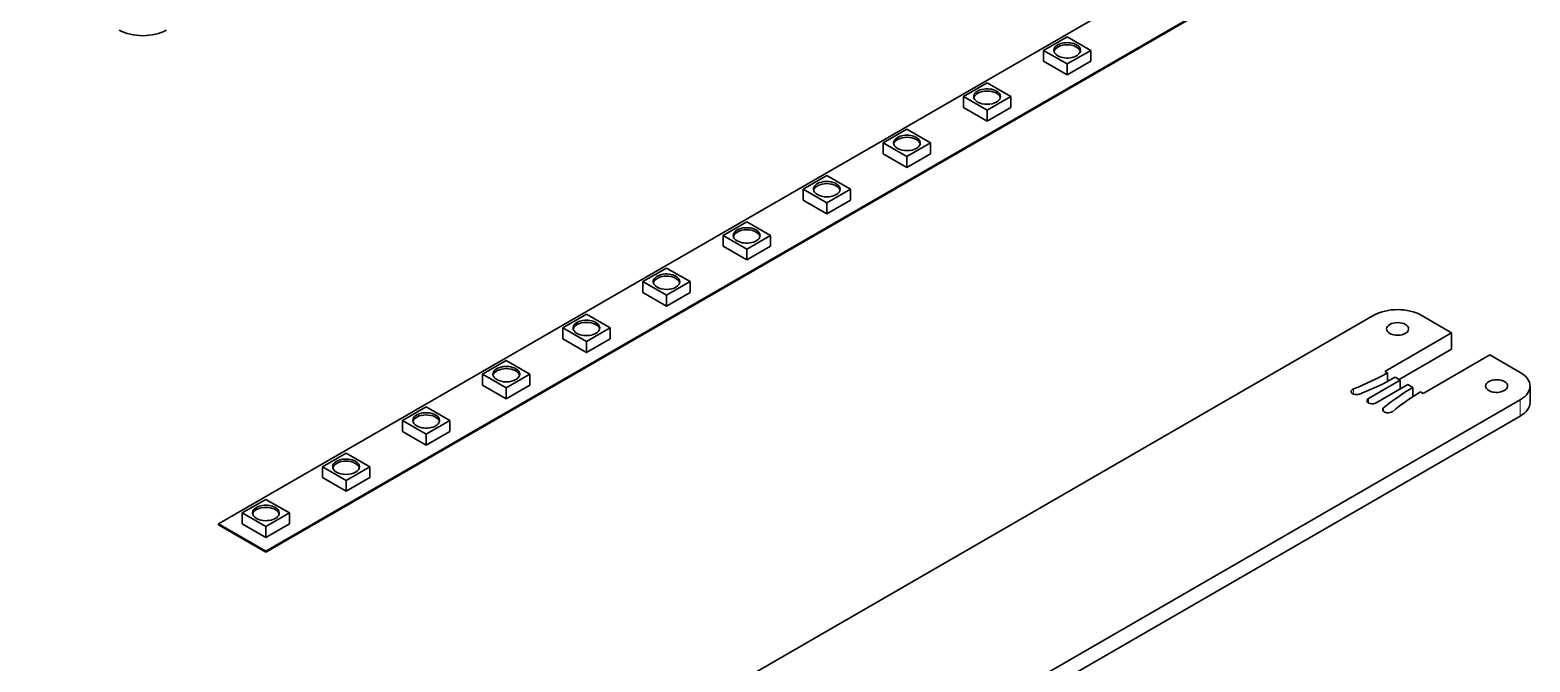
# Model space of a CAD drawing. Extents: x -452 to 1254, y -592 to 756.
# Drawn here: x 605.2 to 829.6, y 406.9 to 501.4 of the extents above; entities that cross this region are included whole.
import ezdxf

# ---------------------------------------------------------------- set-up
doc = ezdxf.new("R2010")
doc.units = 0

msp = doc.modelspace()

# ---------------------------------------------------------------- linework, layer by layer
at = {"color": 7, "lineweight": 35}
for p, q in [((633.43, 427.54), (808.34, 528.52)), ((815.41, 524.44), (640.5, 423.46)), ((815.41, 524.28), (640.5, 423.29)), ((806.28, 458.75), (605.21, 342.66)), ((627.08, 330.03), (828.16, 446.12)), ((627.08, 327.58), (828.16, 443.67))]:
    msp.add_line(p, q, dxfattribs=at)
at = {"color": 7, "lineweight": 35, "ltscale": 0.102062}
for p, q in [((756.85, 498.39), (760.38, 500.43)), ((756.85, 498.39), (760.38, 496.35)), ((763.92, 498.39), (760.38, 500.43)), ((763.92, 498.39), (760.38, 496.35)), ((756.85, 496.75), (760.38, 494.71)), ((763.92, 496.75), (760.38, 494.71)), ((744.86, 491.47), (748.4, 493.51)), ((751.93, 491.47), (748.4, 493.51)), ((744.86, 491.47), (748.4, 489.42)), ((744.86, 489.83), (748.4, 487.79)), ((751.93, 491.47), (748.4, 489.42)), ((751.93, 489.83), (748.4, 487.79)), ((732.87, 484.54), (736.41, 486.59)), ((739.94, 484.54), (736.41, 486.59)), ((732.87, 484.54), (736.41, 482.5)), ((732.87, 482.91), (736.41, 480.87)), ((739.94, 484.54), (736.41, 482.5)), ((739.94, 482.91), (736.41, 480.87)), ((727.95, 477.62), (724.42, 479.66)), ((727.95, 477.62), (724.42, 475.58)), ((727.95, 475.99), (724.42, 473.95)), ((715.97, 470.7), (712.43, 472.74)), ((715.97, 470.7), (712.43, 468.66)), ((715.97, 469.07), (712.43, 467.03)), ((696.91, 463.78), (700.44, 465.82)), ((696.91, 463.78), (700.44, 461.74)), ((696.91, 462.15), (700.44, 460.11)), ((684.92, 456.86), (688.45, 458.9)), ((691.99, 456.86), (688.45, 458.9)), ((684.92, 456.86), (688.45, 454.82)), ((691.99, 456.86), (688.45, 454.82)), ((684.92, 455.23), (688.45, 453.18)), ((691.99, 455.23), (688.45, 453.18)), ((672.93, 449.94), (676.47, 451.98)), ((680, 449.94), (676.47, 451.98)), ((672.93, 449.94), (676.47, 447.9)), ((680, 449.94), (676.47, 447.9)), ((672.93, 448.3), (676.47, 446.26)), ((680, 448.3), (676.47, 446.26)), ((660.94, 443.02), (664.48, 445.06)), ((668.01, 443.02), (664.48, 445.06)), ((660.94, 443.02), (664.48, 440.97)), ((668.01, 443.02), (664.48, 440.97)), ((660.94, 441.38), (664.48, 439.34)), ((668.01, 441.38), (664.48, 439.34)), ((648.95, 436.09), (652.49, 438.14)), ((656.03, 436.09), (652.49, 438.14)), ((648.95, 436.09), (652.49, 434.05)), ((656.03, 436.09), (652.49, 434.05)), ((648.95, 434.46), (652.49, 432.42)), ((656.03, 434.46), (652.49, 432.42)), ((636.97, 429.17), (640.5, 431.21)), ((644.04, 429.17), (640.5, 431.21)), ((636.97, 429.17), (640.5, 427.13)), ((644.04, 429.17), (640.5, 427.13)), ((636.97, 427.54), (640.5, 425.5)), ((644.04, 427.54), (640.5, 425.5))]:
    msp.add_line(p, q, dxfattribs=at)
at = {"color": 7, "lineweight": 35, "ltscale": 0.040825}
for p, q in [((756.85, 496.75), (756.85, 498.39)), ((763.92, 496.75), (763.92, 498.39)), ((760.38, 494.71), (760.38, 496.35)), ((744.86, 489.83), (744.86, 491.47)), ((748.4, 487.79), (748.4, 489.42)), ((751.93, 489.83), (751.93, 491.47)), ((732.87, 482.91), (732.87, 484.54)), ((739.94, 482.91), (739.94, 484.54)), ((736.41, 480.87), (736.41, 482.5)), ((720.88, 475.99), (720.88, 477.62)), ((727.95, 475.99), (727.95, 477.62)), ((724.42, 473.95), (724.42, 475.58)), ((708.9, 469.07), (708.9, 470.7)), ((715.97, 469.07), (715.97, 470.7)), ((712.43, 467.03), (712.43, 468.66)), ((696.91, 462.15), (696.91, 463.78)), ((703.98, 462.15), (703.98, 463.78)), ((700.44, 460.11), (700.44, 461.74)), ((684.92, 455.23), (684.92, 456.86)), ((691.99, 455.23), (691.99, 456.86)), ((688.45, 453.18), (688.45, 454.82)), ((672.93, 448.3), (672.93, 449.94)), ((680, 448.3), (680, 449.94)), ((676.47, 446.26), (676.47, 447.9)), ((660.94, 441.38), (660.94, 443.02)), ((668.01, 441.38), (668.01, 443.02)), ((664.48, 439.34), (664.48, 440.97)), ((648.95, 434.46), (648.95, 436.09)), ((656.03, 434.46), (656.03, 436.09)), ((652.49, 432.42), (652.49, 434.05)), ((636.97, 427.54), (636.97, 429.17)), ((644.04, 427.54), (644.04, 429.17)), ((640.5, 425.5), (640.5, 427.13))]:
    msp.add_line(p, q, dxfattribs=at)
at = {"color": 7, "lineweight": 35, "ltscale": 0.102063}
for p, q in [((720.88, 477.62), (724.42, 479.66)), ((720.88, 477.62), (724.42, 475.58)), ((720.88, 475.99), (724.42, 473.95)), ((708.9, 470.7), (712.43, 472.74)), ((708.9, 470.7), (712.43, 468.66)), ((708.9, 469.07), (712.43, 467.03)), ((703.98, 463.78), (700.44, 465.82)), ((703.98, 463.78), (700.44, 461.74)), ((703.98, 462.15), (700.44, 460.11))]:
    msp.add_line(p, q, dxfattribs=at)
at = {"color": 7, "lineweight": 35, "ltscale": 0.13104}
for p, q in [((813.36, 458.75), (817.9, 456.13)), ((823.62, 452.82), (828.16, 450.2))]:
    msp.add_line(p, q, dxfattribs=at)
at = {"color": 7, "lineweight": 35, "ltscale": 0.288325}
msp.add_line((807.91, 450.36), (817.9, 456.13), dxfattribs=at)
at = {"color": 7, "lineweight": 35, "ltscale": 0.061237}
for p, q in [((817.9, 456.13), (817.9, 453.68)), ((829.63, 448.16), (829.63, 445.71))]:
    msp.add_line(p, q, dxfattribs=at)
at = {"color": 7, "lineweight": 35, "ltscale": 0.227088}
msp.add_line((817.9, 453.68), (810.03, 449.14), dxfattribs=at)
at = {"color": 7, "lineweight": 35, "ltscale": 0.288326}
msp.add_line((823.62, 452.82), (813.63, 447.06), dxfattribs=at)
at = {"color": 7, "lineweight": 35, "ltscale": 0.136523}
for p, q in [((810.2, 449.04), (805.47, 446.31)), ((811.34, 448.38), (806.61, 445.65))]:
    msp.add_line(p, q, dxfattribs=at)
at = {"color": 7, "lineweight": 35, "ltscale": 0.011012}
msp.add_line((808.29, 450.14), (807.91, 450.36), dxfattribs=at)
at = {"color": 7, "lineweight": 35, "ltscale": 0.032377}
msp.add_line((808.29, 450.14), (808.29, 448.85), dxfattribs=at)
at = {"color": 7, "lineweight": 35, "ltscale": 0.022024}
msp.add_line((810.2, 449.04), (809.44, 449.48), dxfattribs=at)
at = {"color": 7, "lineweight": 35, "ltscale": 0.033089}
msp.add_line((810.2, 449.04), (810.2, 447.72), dxfattribs=at)
at = {"color": 7, "lineweight": 13, "ltscale": 0.01938}
msp.add_line((803.23, 447.73), (803.23, 446.96), dxfattribs=at)
at = {"color": 7, "lineweight": 35, "ltscale": 0.022025}
msp.add_line((811.34, 448.38), (812.11, 447.94), dxfattribs=at)
at = {"color": 7, "lineweight": 35, "ltscale": 0.033905}
msp.add_line((812.11, 447.94), (812.11, 446.58), dxfattribs=at)
at = {"color": 7, "lineweight": 35, "ltscale": 0.011013}
msp.add_line((813.25, 447.28), (813.63, 447.06), dxfattribs=at)
at = {"color": 7, "lineweight": 13, "ltscale": 0.016544}
msp.add_line((805.47, 446.31), (805.47, 445.65), dxfattribs=at)
at = {"color": 7, "lineweight": 13, "ltscale": 0.013109}
msp.add_line((807.73, 444.88), (807.73, 444.36), dxfattribs=at)
at = {"color": 7, "lineweight": 13, "ltscale": 0.061237}
msp.add_line((828.16, 443.67), (828.16, 446.12), dxfattribs=at)
at = {"color": 7, "lineweight": 35, "ltscale": 0.204124}
for p, q in [((633.43, 427.54), (640.5, 423.46)), ((633.43, 427.38), (640.5, 423.29))]:
    msp.add_line(p, q, dxfattribs=at)
at = {"color": 7, "lineweight": 35, "ltscale": 0.004082}
for p, q in [((633.43, 427.38), (633.43, 427.54)), ((640.5, 423.29), (640.5, 423.46))]:
    msp.add_line(p, q, dxfattribs=at)
at = {"color": 7, "lineweight": 35}
for centre, major_axis, start_param, end_param in [((622.09, 503.47), (5, 0), 3.926991, 5.497787), ((760.38, 498.39), (2, 0), 0, 3.141593), ((760.38, 498.39), (2, 0), 3.141593, 3.926991), ((760.38, 498.06), (2, 0), 0.141901, 2.999695), ((760.38, 498.39), (2, 0), 3.926991, 6.283185), ((748.4, 491.47), (2, 0), 0.785398, 3.141593), ((748.4, 491.14), (2, 0), 0.141901, 2.999695), ((748.4, 491.47), (2, 0), 0, 0.785398), ((748.4, 491.47), (2, 0), 3.141593, 6.283185), ((736.41, 484.54), (2, 0), 0, 3.141593), ((736.41, 484.22), (2, 0), 0.141901, 2.999695), ((736.41, 484.54), (2, 0), 3.141593, 3.926991), ((736.41, 484.54), (2, 0), 3.926991, 6.283185), ((724.42, 477.62), (2, 0), 0.785398, 3.141593), ((724.42, 477.3), (2, 0), 0.141901, 2.999695), ((724.42, 477.62), (2, 0), 0, 0.785398), ((724.42, 477.62), (2, 0), 3.141593, 6.283185), ((712.43, 470.7), (2, 0), 0, 3.141593), ((712.43, 470.38), (2, 0), 0.141901, 2.999695), ((712.43, 470.7), (2, 0), 3.141593, 3.926991), ((712.43, 470.7), (2, 0), 3.926991, 6.283185), ((700.44, 463.78), (2, 0), 0.785398, 3.141593), ((700.44, 463.45), (2, 0), 0.141901, 2.999695), ((700.44, 463.78), (2, 0), 0, 0.785398), ((700.44, 463.78), (2, 0), 3.141593, 6.283185), ((688.45, 456.86), (2, 0), 6.283185, 9.424778), ((809.82, 456.71), (-5, 0), 3.926991, 5.497787), ((688.45, 456.86), (2, 0), 3.141593, 3.926991), ((688.45, 456.53), (2, 0), 0.141901, 2.999695), ((688.45, 456.86), (2, 0), 3.926991, 6.283185), ((809.82, 456.71), (-1.65, 0), 3.141593, 6.283185), ((809.82, 456.71), (-1.65, 0), 0, 0.785398), ((809.82, 456.71), (-1.65, 0), 0.785398, 3.141593), ((676.47, 449.94), (2, 0), 0.785398, 3.141593), ((676.47, 449.94), (2, 0), 3.141593, 6.283185), ((676.47, 449.61), (2, 0), 0.141901, 2.999695), ((676.47, 449.94), (2, 0), 6.283185, 7.068583), ((783.91, 464.22), (34.48, 0), 5.307136, 5.497787), ((783.9, 464.22), (36.11, 0), 5.307148, 5.497787), ((824.63, 448.16), (-1.65, 0), 3.141593, 6.283185), ((824.63, 448.16), (-5, 0), 3.141593, 3.926991), ((803.68, 447.34), (0.811, 0), 2.165543, 3.141559), ((803.68, 447.34), (0.811, 0), 3.141559, 5.307148), ((837.64, 433.2), (36.11, 0), 2.356194, 2.546834), ((837.64, 433.2), (34.48, 0), 2.356194, 2.546846), ((824.63, 448.16), (-1.65, 0), 0, 0.785398), ((824.63, 448.16), (-1.65, 0), 0.785398, 3.141593), ((824.63, 448.16), (-5, 0), 2.356194, 3.141593), ((806.04, 445.98), (0.81, 0), 2.356194, 3.141593), ((806.04, 445.98), (0.81, 0), 3.141593, 5.497787), ((808.4, 444.62), (0.811, 0), 2.546834, 3.141626), ((808.4, 444.62), (0.811, 0), 3.141626, 5.688439), ((824.63, 445.71), (-5, 0), 2.356194, 3.141593), ((664.48, 443.02), (2, 0), 0, 3.141593), ((664.48, 443.02), (2, 0), 3.141593, 3.926991), ((664.48, 442.69), (2, 0), 0.141901, 2.999695), ((664.48, 443.02), (2, 0), 3.926991, 6.283185), ((652.49, 436.09), (2, 0), 0.785398, 3.141593), ((652.49, 436.09), (2, 0), 3.141593, 6.283185), ((652.49, 435.77), (2, 0), 0.141901, 2.999695), ((652.49, 436.09), (2, 0), 0, 0.785398), ((640.5, 429.17), (2, 0), 0, 3.141593), ((640.5, 429.17), (2, 0), 3.141593, 3.926991), ((640.5, 428.85), (2, 0), 0.141901, 2.999695), ((640.5, 429.17), (2, 0), 3.926991, 6.283185)]:
    msp.add_ellipse(centre, major_axis=major_axis, ratio=0.57735, start_param=start_param, end_param=end_param, dxfattribs=at)

doc.saveas('drawing.dxf')
